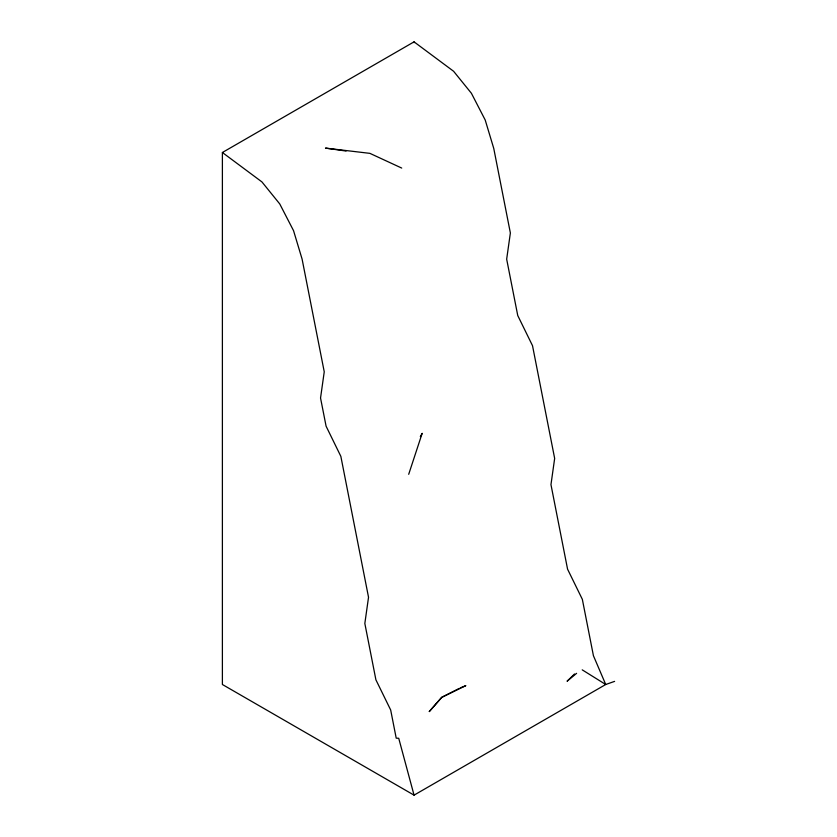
<?xml version="1.0" encoding="UTF-8"?>
<svg xmlns="http://www.w3.org/2000/svg" width="837" height="837" viewBox="0 0 837 837"><rect width="100%" height="100%" fill="white"/><g stroke="black" fill="none" stroke-linecap="round" stroke-linejoin="round"><path stroke-width="1.26" d="M408.697 474.297L422.172 433.336L420.331 436.611M574.517 673.973L567.078 681.234L576.599 673.335M222.391 152.501L414.053 41.85L453.602 71.271L471.398 93.263L485.198 119.994L493.757 148.421L510.371 232.968L506.667 259.167L517.747 315.528L532.52 345.702L554.659 458.425L550.966 484.623L567.57 569.17L582.343 599.334L593.423 655.706L605.726 684.499L414.053 795.15L222.391 684.499L222.391 152.501L261.939 181.922L279.736 203.914L293.536 230.646L302.094 259.083L324.243 371.806L320.54 398.004L326.085 426.179L340.847 456.353L368.531 597.262L364.838 623.46L375.907 679.822L390.68 709.996L396.215 738.171L398.726 738.276L414.053 795.15M459.084 688.506L441.737 697.336L429.308 711.544L441.737 697.336L465.832 685.639L460.235 687.909M614.609 681.381L605.726 684.499L582.228 669.851M346.058 151.037L325.478 148.107L369.902 153.359L401.718 168.07M414.053 41.85L414.053 42.677"/></g></svg>
